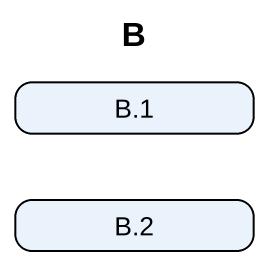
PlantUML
@startuml
title B
hide empty description
state "B.1" as B_1
state "B.2" as B_2
@enduml
